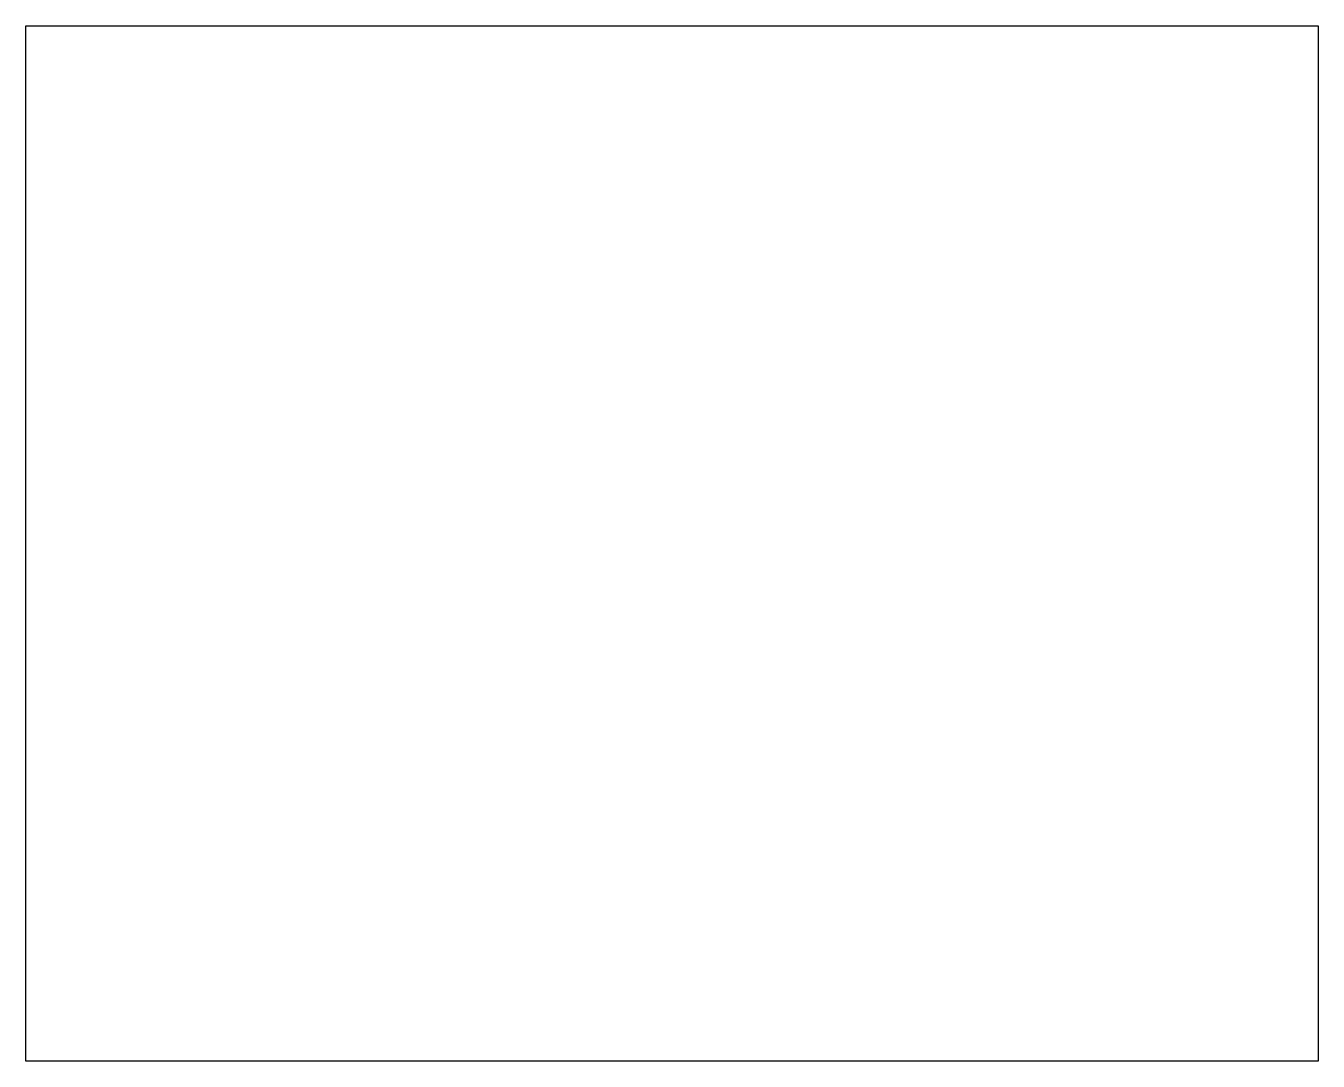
# Model space of a CAD drawing. Header units: inches. Extents: x 0 to 1.21, y 7.45 to 8.42.
import ezdxf

# ---------------------------------------------------------------- set-up
doc = ezdxf.new("R2010")
doc.units = ezdxf.units.IN
doc.header["$MEASUREMENT"] = 0
doc.layers.add('Layer 1', color=7, linetype='Continuous')
picture_1 = doc.add_image_def('image1.png', size_in_pixel=(378, 303))

msp = doc.modelspace()

# ---------------------------------------------------------------- pictures from other files: only their frames are drawn
at = {"layer": 'Layer 1'}
image = msp.add_image(picture_1, insert=(0, 7.4535), size_in_units=(1.2075, 0.9679), dxfattribs=at)

doc.saveas('drawing.dxf')
